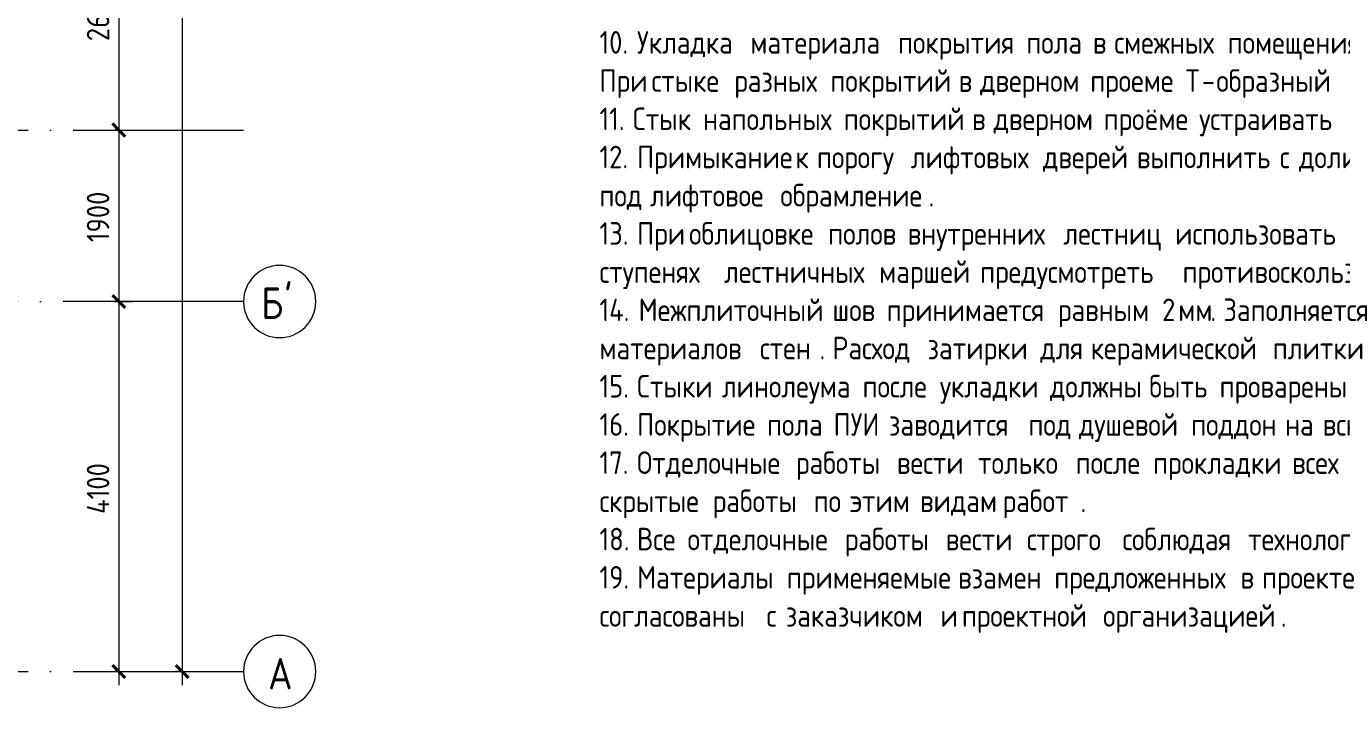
# Model space of a CAD drawing. Header units: millimetres. Extents: x -4370 to 196781, y -4577 to 61202.
# Drawn here: x 153939 to 168524, y -375 to 7174 of the extents above; entities that cross this region are included whole.
import ezdxf

# ---------------------------------------------------------------- set-up
doc = ezdxf.new("R2010")
doc.units = ezdxf.units.MM
doc.linetypes.add('ADSK_Линия сетки', pattern=[2500, 2000, -250, 0, -250])
for name, color, linetype, lineweight in [('A-____-____-DIMS', 211, 'Continuous', 9), ('A-____-____-DIMS-100', 211, 'Continuous', 9), ('G-____-____-TEXT', 231, 'Continuous', 9), ('S-GRID-____-IDEN', 1, 'Continuous', 20), ('S-GRID-____-OTLN', 1, 'Continuous', 9)]:
    doc.layers.add(name, color=color, linetype=linetype, lineweight=lineweight)
doc.styles.add('GOST Common', font='GOST_Common.ttf', dxfattribs={"width": 0.9, "height": 350})
doc.styles.add('GOST Common_1', font='GOST_Common.ttf', dxfattribs={"width": 0.9, "height": 250})
doc.dimstyles.new('ADSK_Основной_2_5_мм_Округление_до_10_мм', dxfattribs={"dimscale": 304.8, "dimtxt": 0.824897, "dimasz": 0.463911, "dimexe": 0.492126, "dimexo": 0.001615, "dimgap": 0.098425, "dimtad": 1, "dimdec": 0, "dimlfac": 304.8, "dimrnd": 10, "dimdsep": 46, "dimtxsty": 'GOST Common_1', "dimblk1": 'OBLIQUE', "dimblk2": 'OBLIQUE', "dimsah": 1, "dimcen": 0.09, "dimdle": 0.492126, "dimazin": 2, "dimtfac": 1, "dimtdec": 4, "dimtix": 1, "dimtmove": 0, "dimatfit": 3, "dimfxl": 1, "dimtvp": 1, "dimtolj": 1, "dimtzin": 0, "dimlwd": 20, "dimlwe": 20, "dimarcsym": 2})

# ---------------------------------------------------------------- blocks, each defined once
blk = doc.blocks.new('Ось сетки - Круг_Ø8 мм-8258-О_АИ_ПП_0_000_Целиком')
at = {"layer": 'S-GRID-____-IDEN'}
for start, end in [(360, 180), (180, 360)]:
    blk.add_arc((0, 0), 4, start, end, dxfattribs=at)
blk = doc.blocks.new('DIMBLOCK31-О_АИ_ПП_0_000_Целиком')
at = {"layer": 'A-____-____-DIMS-100', "lineweight": 40}
for p, q in [((154966, 8625), (154896, 8696)), ((154966, 8625), (155037, 8554)), ((154966, 6025), (154896, 6096)), ((154966, 6025), (155037, 5954))]:
    blk.add_line(p, q, dxfattribs=at)
at = {"layer": 'A-____-____-DIMS-100', "lineweight": 20}
for p, q in [((154916, 8625), (155116, 8625)), ((154966, 8625), (154916, 8625)), ((154966, 8625), (154966, 6025)), ((154916, 6025), (155116, 6025)), ((154966, 6025), (154916, 6025))]:
    blk.add_line(p, q, dxfattribs=at)
at = {"layer": 'A-____-____-DIMS-100', "color": 0, "lineweight": 20, "insert": (154610, 7010), "char_height": 250, "width": 756.84, "attachment_point": 1, "rotation": 90, "line_spacing_factor": 1.022761, "style": 'GOST Common_1'}
blk.add_mtext('2600', dxfattribs=at)
blk = doc.blocks.new('_Oblique')
at = {"color": 0, "linetype": 'ByBlock', "lineweight": -2}
blk.add_line((-0.5, -0.5), (0.5, 0.5), dxfattribs=at)
blk = doc.blocks.new('DIMBLOCK32-О_АИ_ПП_0_000_Целиком')
at = {"layer": 'A-____-____-DIMS-100', "lineweight": 40}
for p, q in [((154966, 6025), (154896, 6096)), ((154966, 6025), (155037, 5954)), ((154966, 4125), (154896, 4196)), ((154966, 4125), (155037, 4054))]:
    blk.add_line(p, q, dxfattribs=at)
at = {"layer": 'A-____-____-DIMS-100', "lineweight": 20}
for p, q in [((154916, 6025), (155116, 6025)), ((154966, 6025), (154916, 6025)), ((154966, 6025), (154966, 4125)), ((154916, 4125), (155116, 4125)), ((154966, 4125), (154916, 4125))]:
    blk.add_line(p, q, dxfattribs=at)
at = {"layer": 'A-____-____-DIMS-100', "color": 0, "lineweight": 20, "insert": (154610, 4783), "char_height": 250, "width": 700.59, "attachment_point": 1, "rotation": 90, "line_spacing_factor": 1.022761, "style": 'GOST Common_1'}
blk.add_mtext('1900', dxfattribs=at)
blk = doc.blocks.new('DIMBLOCK33-О_АИ_ПП_0_000_Целиком')
at = {"layer": 'A-____-____-DIMS-100', "lineweight": 40}
for p, q in [((154966, 4125), (154896, 4196)), ((154966, 4125), (155037, 4054)), ((154966, 25), (154896, 96)), ((154966, 25), (155037, -46))]:
    blk.add_line(p, q, dxfattribs=at)
at = {"layer": 'A-____-____-DIMS-100', "lineweight": 20}
for p, q in [((154916, 4125), (155116, 4125)), ((154966, 4125), (154916, 4125)), ((154966, 4125), (154966, -125)), ((154916, 25), (155116, 25)), ((154966, 25), (154916, 25))]:
    blk.add_line(p, q, dxfattribs=at)
at = {"layer": 'A-____-____-DIMS-100', "color": 0, "lineweight": 20, "insert": (154610, 1772), "char_height": 250, "width": 726.16, "attachment_point": 1, "rotation": 90, "line_spacing_factor": 1.022761, "style": 'GOST Common_1'}
blk.add_mtext('4100', dxfattribs=at)
blk = doc.blocks.new('DIMBLOCK34-О_АИ_ПП_0_000_Целиком')
at = {"layer": 'A-____-____-DIMS-100', "lineweight": 20}
for p, q in [((155666, 58925), (155666, -125)), ((155616, 58775), (155816, 58775)), ((155666, 58775), (155616, 58775)), ((155616, 25), (155816, 25)), ((155666, 25), (155616, 25))]:
    blk.add_line(p, q, dxfattribs=at)
at = {"layer": 'A-____-____-DIMS-100', "lineweight": 40}
for p, q in [((155666, 58775), (155596, 58846)), ((155666, 58775), (155737, 58704)), ((155666, 25), (155596, 96)), ((155666, 25), (155737, -46))]:
    blk.add_line(p, q, dxfattribs=at)
at = {"layer": 'A-____-____-DIMS-100', "color": 0, "lineweight": 20, "insert": (155310, 29006), "char_height": 250, "width": 946.05, "attachment_point": 1, "rotation": 90, "line_spacing_factor": 1.022761, "style": 'GOST Common_1'}
blk.add_mtext('58750', dxfattribs=at)

msp = doc.modelspace()

# ---------------------------------------------------------------- linework, layer by layer
at = {"layer": 'S-GRID-____-OTLN', "linetype": 'ADSK_Линия сетки'}
for p, q in [((-3047.723308, 6025.000586), (156348.554077, 6025.000586)), ((156348.554077, 4125.11992), (99320, 4125.11992)), ((-3047.723308, 25.000586), (156348.554077, 25.000586))]:
    msp.add_line(p, q, dxfattribs=at)

# ---------------------------------------------------------------- block references
at = {"layer": 'S-GRID-____-IDEN', "xscale": 99.99999999999993, "yscale": 99.99999999999993, "zscale": 99.99999999999993}
for p, rotation in [((156748.554077, 4125.11992), 89.99999999999982), ((156748.554077, 25.000586), 269.9999999999994)]:
    msp.add_blockref('Ось сетки - Круг_Ø8 мм-8258-О_АИ_ПП_0_000_Целиком', p, dxfattribs=dict(at, rotation=rotation))

# ---------------------------------------------------------------- texts
at = {"layer": 'G-____-____-TEXT', "color": 7, "char_height": 250, "attachment_point": 1, "style": 'GOST Common_1'}
for s, insert, width in [('10. ', (160294.140906, 7121.290793), 505.063125), ('Укладка', (160710.859656, 7121.290793), 1428.607125), ('\\fGOST Common|b0|i0|c204|p34|;\\W.9; ', (161889.578406, 7121.290793), 93.7974375), ('материала', (161966.969031, 7121.290793), 1890.379125), ('\\fGOST Common|b0|i0|c204|p34|;\\W.9; ', (163526.687781, 7121.290793), 93.7974375), ('покрытия', (163604.078406, 7121.290793), 1630.632375), ('\\fGOST Common|b0|i0|c204|p34|;\\W.9; ', (164949.484656, 7121.290793), 93.7974375), ('пола', (165026.875281, 7121.290793), 800.8858125), ('\\fGOST Common|b0|i0|c204|p34|;\\W.9; ', (165687.672156, 7121.290793), 93.7974375), ('\\fGOST Common|b0|i0|c204|p34|;\\W.9;в', (165765.062781, 7121.290793), 194.8100625), ('\\fGOST Common|b0|i0|c204|p34|;\\W.9; ', (165925.797156, 7121.290793), 93.7974375), ('смежных', (166003.187781, 7121.290793), 1428.607125), ('\\fGOST Common|b0|i0|c204|p34|;\\W.9; ', (167181.906531, 7121.290793), 93.7974375), ('помещениях', (167259.297156, 7121.290793), 2049.11325), ('При', (160294.140906, 6697.95746), 606.07575), ('\\fGOST Common|b0|i0|c204|p34|;\\W.9; ', (160794.203406, 6697.95746), 93.7974375), ('стыке', (160871.594031, 6697.95746), 1017.3414375), ('\\fGOST Common|b0|i0|c204|p34|;\\W.9; ', (161710.984656, 6697.95746), 93.7974375), ('разных', (161788.375281, 6697.95746), 1197.721125), ('\\fGOST Common|b0|i0|c204|p34|;\\W.9; ', (162776.594031, 6697.95746), 93.7974375), ('покрытий', (162853.984656, 6697.95746), 1630.632375), ('\\fGOST Common|b0|i0|c204|p34|;\\W.9; ', (164199.390906, 6697.95746), 93.7974375), ('\\fGOST Common|b0|i0|c204|p34|;\\W.9;в', (164276.781531, 6697.95746), 194.8100625), ('\\fGOST Common|b0|i0|c204|p34|;\\W.9; ', (164437.515906, 6697.95746), 93.7974375), ('дверном', (164514.906531, 6697.95746), 1385.316), ('\\fGOST Common|b0|i0|c204|p34|;\\W.9; ', (165657.906531, 6697.95746), 93.7974375), ('проеме', (165735.297156, 6697.95746), 1190.5059375), ('\\fGOST Common|b0|i0|c204|p34|;\\W.9; ', (166717.562781, 6697.95746), 93.7974375), ('\\fGOST Common|b0|i0|c204|p34|;\\W.9;Т', (166794.953406, 6697.95746), 216.455625), ('образный', (167134.281531, 6697.95746), 1587.34125), ('\\fGOST Common|b0|i0|c204|p34|;\\W.9; ', (168443.969031, 6697.95746), 93.7974375), ('\\fGOST Common|b0|i0|c204|p34|;\\W.9;-', (166973.547156, 6697.95746), 194.8100625), ('11. ', (160294.140906, 6274.624126), 447.341625), ('Стык', (160663.234656, 6274.624126), 851.392125), ('\\fGOST Common|b0|i0|c204|p34|;\\W.9; ', (161365.703406, 6274.624126), 93.7974375), ('\\fGOST Common|b0|i0|c204|p34|;\\W.9; ', (162925.422156, 6274.624126), 93.7974375), ('покрытий', (163002.812781, 6274.624126), 1630.632375), ('\\fGOST Common|b0|i0|c204|p34|;\\W.9; ', (164348.219031, 6274.624126), 93.7974375), ('\\fGOST Common|b0|i0|c204|p34|;\\W.9; ', (164586.344031, 6274.624126), 93.7974375), ('\\fGOST Common|b0|i0|c204|p34|;\\W.9; ', (165806.734656, 6274.624126), 93.7974375), ('\\fGOST Common|b0|i0|c204|p34|;\\W.9; ', (166866.390906, 6274.624126), 93.7974375), ('напольных', (161443.094031, 6274.624126), 1796.5816875), ('\\fGOST Common|b0|i0|c204|p34|;\\W.9;в', (164425.609656, 6274.624126), 194.8100625), ('дверном', (164663.734656, 6274.624126), 1385.316), ('проёме', (165884.125281, 6274.624126), 1190.5059375), ('устраивать', (166943.781531, 6274.624126), 2063.543625), ('12. ', (160294.140906, 5851.290793), 505.063125), ('Примыкание', (160710.859656, 5851.290793), 2034.682875), ('\\fGOST Common|b0|i0|c204|p34|;\\W.9; ', (162389.640906, 5851.290793), 93.7974375), ('\\fGOST Common|b0|i0|c204|p34|;\\W.9; ', (162627.765906, 5851.290793), 93.7974375), ('\\fGOST Common|b0|i0|c204|p34|;\\W.9; ', (163669.562781, 5851.290793), 93.7974375), ('лифтовых', (163746.953406, 5851.290793), 1681.1386875), ('\\fGOST Common|b0|i0|c204|p34|;\\W.9; ', (165134.031531, 5851.290793), 93.7974375), ('дверей', (165211.422156, 5851.290793), 1168.860375), ('\\fGOST Common|b0|i0|c204|p34|;\\W.9; ', (166175.828406, 5851.290793), 93.7974375), ('\\fGOST Common|b0|i0|c204|p34|;\\W.9; ', (167759.359656, 5851.290793), 93.7974375), ('\\fGOST Common|b0|i0|c204|p34|;\\W.9; ', (167973.672156, 5851.290793), 93.7974375), ('доливкой', (168051.062781, 5851.290793), 1558.4805), ('\\fGOST Common|b0|i0|c204|p34|;\\W.9;к', (162467.031531, 5851.290793), 194.8100625), ('порогу', (162705.156531, 5851.290793), 1168.860375), ('выполнить', (166253.219031, 5851.290793), 1825.4424375), ('\\fGOST Common|b0|i0|c204|p34|;\\W.9;с', (167836.750281, 5851.290793), 165.9493125), ('\\fGOST Common|b0|i0|c204|p34|;\\W.9; ', (160776.344031, 5427.95746), 93.7974375), ('лифтовое', (160853.734656, 5427.95746), 1659.493125), ('\\fGOST Common|b0|i0|c204|p34|;\\W.9; ', (162222.953406, 5427.95746), 93.7974375), ('обрамление', (162300.344031, 5427.95746), 1991.39175), ('под', (160294.140906, 5427.95746), 584.4301875), ('\\fGOST Common|b0|i0|c204|p34|;\\W.9;.', (163943.406531, 5427.95746), 79.3670625), ('13. ', (160294.140906, 5004.624126), 505.063125), ('При', (160710.859656, 5004.624126), 606.07575), ('\\fGOST Common|b0|i0|c204|p34|;\\W.9; ', (161210.922156, 5004.624126), 93.7974375), ('облицовке', (161288.312781, 5004.624126), 1774.936125), ('\\fGOST Common|b0|i0|c204|p34|;\\W.9; ', (162752.781531, 5004.624126), 93.7974375), ('\\fGOST Common|b0|i0|c204|p34|;\\W.9; ', (163633.844031, 5004.624126), 93.7974375), ('\\fGOST Common|b0|i0|c204|p34|;\\W.9; ', (165360.250281, 5004.624126), 93.7974375), ('\\fGOST Common|b0|i0|c204|p34|;\\W.9; ', (166598.500281, 5004.624126), 93.7974375), ('использовать', (166675.890906, 5004.624126), 2366.5815), ('полов', (162830.172156, 5004.624126), 974.0503125), ('внутренних', (163711.234656, 5004.624126), 1998.6069375), ('лестниц', (165437.640906, 5004.624126), 1406.9615625), ('\\fGOST Common|b0|i0|c204|p34|;\\W.9; ', (161597.875281, 4581.290793), 93.7974375), ('\\fGOST Common|b0|i0|c204|p34|;\\W.9; ', (163318.328406, 4581.290793), 93.7974375), ('маршей', (163395.719031, 4581.290793), 1262.6578125), ('\\fGOST Common|b0|i0|c204|p34|;\\W.9; ', (164437.515906, 4581.290793), 93.7974375), ('\\fGOST Common|b0|i0|c204|p34|;\\W.9; ', (166681.844031, 4581.290793), 93.7974375), ('противоскользящие', (166759.234656, 4581.290793), 3398.3533125), ('ступенях', (160294.140906, 4581.290793), 1580.1260625), ('лестничных', (161675.265906, 4581.290793), 1991.39175), ('предусмотреть', (164514.906531, 4581.290793), 2626.32825), ('14. ', (160294.140906, 4157.95746), 526.7086875), ('Межплиточный', (160728.719031, 4157.95746), 2510.88525), ('\\fGOST Common|b0|i0|c204|p34|;\\W.9; ', (162800.406531, 4157.95746), 93.7974375), ('шов', (162877.797156, 4157.95746), 634.9365), ('\\fGOST Common|b0|i0|c204|p34|;\\W.9; ', (163401.672156, 4157.95746), 93.7974375), ('принимается', (163479.062781, 4157.95746), 2207.847375), ('\\fGOST Common|b0|i0|c204|p34|;\\W.9; ', (165300.719031, 4157.95746), 93.7974375), ('равным', (165378.109656, 4157.95746), 1233.7970625), (' 2 ', (166396.094031, 4157.95746), 382.4049375), ('Заполняется', (167211.672156, 4157.95746), 2200.6321875), ('мм', (166711.609656, 4157.95746), 432.91125), ('. ', (167068.797156, 4157.95746), 173.1645), ('материалов', (160294.140906, 3734.624126), 2063.543625), ('\\fGOST Common|b0|i0|c204|p34|;\\W.9; ', (161996.734656, 3734.624126), 93.7974375), ('стен', (162074.125281, 3734.624126), 800.8858125), ('Расход', (162877.797156, 3734.624126), 1183.29075), ('\\fGOST Common|b0|i0|c204|p34|;\\W.9; ', (163854.109656, 3734.624126), 93.7974375), ('затирки', (163931.500281, 3734.624126), 1421.3919375), ('\\fGOST Common|b0|i0|c204|p34|;\\W.9; ', (165104.265906, 3734.624126), 93.7974375), ('для', (165181.656531, 3734.624126), 584.4301875), ('\\fGOST Common|b0|i0|c204|p34|;\\W.9; ', (165663.859656, 3734.624126), 93.7974375), ('керамической', (165741.250281, 3734.624126), 2352.151125), ('\\fGOST Common|b0|i0|c204|p34|;\\W.9; ', (167681.969031, 3734.624126), 93.7974375), ('плитки', (167759.359656, 3734.624126), 1219.3666875), ('. ', (162734.922156, 3734.624126), 173.1645), ('15. ', (160294.140906, 3311.290793), 505.063125), ('Стыки', (160710.859656, 3311.290793), 1046.2021875), ('\\fGOST Common|b0|i0|c204|p34|;\\W.9; ', (161574.062781, 3311.290793), 93.7974375), ('линолеума', (161651.453406, 3311.290793), 1796.5816875), ('\\fGOST Common|b0|i0|c204|p34|;\\W.9; ', (163133.781531, 3311.290793), 93.7974375), ('после', (163211.172156, 3311.290793), 945.1895625), ('\\fGOST Common|b0|i0|c204|p34|;\\W.9; ', (163991.031531, 3311.290793), 93.7974375), ('укладки', (164068.422156, 3311.290793), 1385.316), ('\\fGOST Common|b0|i0|c204|p34|;\\W.9; ', (165211.422156, 3311.290793), 93.7974375), ('должны', (165288.812781, 3311.290793), 1241.01225), ('\\fGOST Common|b0|i0|c204|p34|;\\W.9; ', (166312.750281, 3311.290793), 93.7974375), ('быть', (166390.140906, 3311.290793), 851.392125), ('\\fGOST Common|b0|i0|c204|p34|;\\W.9; ', (167092.609656, 3311.290793), 93.7974375), ('проварены', (167170.000281, 3311.290793), 1796.5816875), ('16. ', (160294.140906, 2887.95746), 505.063125), ('Покрытие', (160710.859656, 2887.95746), 1652.2779375), ('\\fGOST Common|b0|i0|c204|p34|;\\W.9; ', (162074.125281, 2887.95746), 93.7974375), ('пола', (162151.515906, 2887.95746), 800.8858125), ('\\fGOST Common|b0|i0|c204|p34|;\\W.9; ', (162812.312781, 2887.95746), 93.7974375), ('ПУИ', (162889.703406, 2887.95746), 649.366875), ('\\fGOST Common|b0|i0|c204|p34|;\\W.9; ', (163425.484656, 2887.95746), 93.7974375), ('заводится', (163502.875281, 2887.95746), 1782.1513125), ('\\fGOST Common|b0|i0|c204|p34|;\\W.9; ', (164973.297156, 2887.95746), 93.7974375), ('под', (165050.687781, 2887.95746), 584.4301875), ('\\fGOST Common|b0|i0|c204|p34|;\\W.9; ', (165532.890906, 2887.95746), 93.7974375), ('душевой', (165610.281531, 2887.95746), 1414.17675), ('\\fGOST Common|b0|i0|c204|p34|;\\W.9; ', (166777.094031, 2887.95746), 93.7974375), ('поддон', (166854.484656, 2887.95746), 1168.860375), ('\\fGOST Common|b0|i0|c204|p34|;\\W.9; ', (167818.890906, 2887.95746), 93.7974375), ('на', (167896.281531, 2887.95746), 411.2656875), ('\\fGOST Common|b0|i0|c204|p34|;\\W.9; ', (168235.609656, 2887.95746), 93.7974375), ('всю', (168313.000281, 2887.95746), 598.8605625), ('17. ', (160294.140906, 2464.624126), 505.063125), ('Отделочные', (160710.859656, 2464.624126), 2041.8980625), ('\\fGOST Common|b0|i0|c204|p34|;\\W.9; ', (162395.594031, 2464.624126), 93.7974375), ('работы', (162472.984656, 2464.624126), 1262.6578125), ('\\fGOST Common|b0|i0|c204|p34|;\\W.9; ', (163514.781531, 2464.624126), 93.7974375), ('вести', (163592.172156, 2464.624126), 995.695875), ('\\fGOST Common|b0|i0|c204|p34|;\\W.9; ', (164413.703406, 2464.624126), 93.7974375), ('только', (164491.094031, 2464.624126), 1219.3666875), ('\\fGOST Common|b0|i0|c204|p34|;\\W.9; ', (165497.172156, 2464.624126), 93.7974375), ('после', (165574.562781, 2464.624126), 945.1895625), ('\\fGOST Common|b0|i0|c204|p34|;\\W.9; ', (166354.422156, 2464.624126), 93.7974375), ('прокладки', (166431.812781, 2464.624126), 1774.936125), ('\\fGOST Common|b0|i0|c204|p34|;\\W.9; ', (167896.281531, 2464.624126), 93.7974375), ('всех', (167973.672156, 2464.624126), 750.3795), ('работы', (161550.250281, 2041.290793), 1262.6578125), ('работ', (164764.937781, 2041.290793), 1046.2021875), ('скрытые', (160294.140906, 2041.290793), 1428.607125), ('\\fGOST Common|b0|i0|c204|p34|;\\W.9; ', (161472.859656, 2041.290793), 93.7974375), ('\\fGOST Common|b0|i0|c204|p34|;\\W.9; ', (162592.047156, 2041.290793), 93.7974375), ('по', (162669.437781, 2041.290793), 389.620125), ('\\fGOST Common|b0|i0|c204|p34|;\\W.9; ', (162990.906531, 2041.290793), 93.7974375), ('этим', (163068.297156, 2041.290793), 851.392125), ('\\fGOST Common|b0|i0|c204|p34|;\\W.9; ', (163770.765906, 2041.290793), 93.7974375), ('видам', (163848.156531, 2041.290793), 1017.3414375), ('\\fGOST Common|b0|i0|c204|p34|;\\W.9; ', (164687.547156, 2041.290793), 93.7974375), ('\\fGOST Common|b0|i0|c204|p34|;\\W.9;.', (165628.140906, 2041.290793), 79.3670625), ('18. ', (160294.140906, 1617.95746), 505.063125), ('Все', (160710.859656, 1617.95746), 584.4301875), ('\\fGOST Common|b0|i0|c204|p34|;\\W.9; ', (161193.062781, 1617.95746), 93.7974375), ('\\fGOST Common|b0|i0|c204|p34|;\\W.9; ', (162937.328406, 1617.95746), 93.7974375), ('работы', (163014.719031, 1617.95746), 1262.6578125), ('\\fGOST Common|b0|i0|c204|p34|;\\W.9; ', (164056.515906, 1617.95746), 93.7974375), ('\\fGOST Common|b0|i0|c204|p34|;\\W.9; ', (164955.437781, 1617.95746), 93.7974375), ('\\fGOST Common|b0|i0|c204|p34|;\\W.9; ', (166015.094031, 1617.95746), 93.7974375), ('соблюдая', (166092.484656, 1617.95746), 1594.5564375), ('\\fGOST Common|b0|i0|c204|p34|;\\W.9; ', (167408.125281, 1617.95746), 93.7974375), ('отделочные', (161270.453406, 1617.95746), 2020.2525), ('вести', (164133.906531, 1617.95746), 995.695875), ('строго', (165032.828406, 1617.95746), 1190.5059375), ('технологические', (167485.515906, 1617.95746), 2943.7965), ('19. ', (160294.140906, 1194.624126), 505.063125), ('Материалы', (160710.859656, 1194.624126), 1919.239875), ('\\fGOST Common|b0|i0|c204|p34|;\\W.9; ', (162294.390906, 1194.624126), 93.7974375), ('\\fGOST Common|b0|i0|c204|p34|;\\W.9; ', (164193.437781, 1194.624126), 93.7974375), ('\\fGOST Common|b0|i0|c204|p34|;\\W.9; ', (165259.047156, 1194.624126), 93.7974375), ('\\fGOST Common|b0|i0|c204|p34|;\\W.9; ', (167324.781531, 1194.624126), 93.7974375), ('\\fGOST Common|b0|i0|c204|p34|;\\W.9; ', (167562.906531, 1194.624126), 93.7974375), ('применяемые', (162371.781531, 1194.624126), 2207.847375), ('взамен', (164270.828406, 1194.624126), 1197.721125), ('предложенных', (165336.437781, 1194.624126), 2409.872625), ('\\fGOST Common|b0|i0|c204|p34|;\\W.9;в', (167402.172156, 1194.624126), 194.8100625), ('проекте', (167640.297156, 1194.624126), 1414.17675), ('\\fGOST Common|b0|i0|c204|p34|;\\W.9; ', (162068.172156, 771.290793), 93.7974375), ('\\fGOST Common|b0|i0|c204|p34|;\\W.9; ', (162282.484656, 771.290793), 93.7974375), ('заказчиком', (162359.875281, 771.290793), 1984.1765625), ('\\fGOST Common|b0|i0|c204|p34|;\\W.9; ', (163996.984656, 771.290793), 93.7974375), ('\\fGOST Common|b0|i0|c204|p34|;\\W.9; ', (164235.109656, 771.290793), 93.7974375), ('проектной', (164312.500281, 771.290793), 1803.796875), ('\\fGOST Common|b0|i0|c204|p34|;\\W.9; ', (165800.781531, 771.290793), 93.7974375), ('организацией', (165878.172156, 771.290793), 2388.2270625), ('согласованы', (160294.140906, 771.290793), 2150.125875), ('\\fGOST Common|b0|i0|c204|p34|;\\W.9;с', (162145.562781, 771.290793), 165.9493125), ('\\fGOST Common|b0|i0|c204|p34|;\\W.9;и', (164074.375281, 771.290793), 194.8100625), ('\\fGOST Common|b0|i0|c204|p34|;\\W.9;.', (167848.656531, 771.290793), 79.3670625)]:
    msp.add_mtext(s, dxfattribs=dict(at, insert=insert, width=width))
at = {"layer": 'S-GRID-____-IDEN', "lineweight": 9, "char_height": 350, "attachment_point": 1, "style": 'GOST Common'}
for s, insert, width in [('\\fGOST Common|b0|i0|c204|p34|;\\W.9;Б', (156543.27697, 4282.345506), 310.2530625), ("\\fGOST Common|b0|i0|c204|p34|;\\W.9;'", (156799.261345, 4282.345506), 137.0885625), ('\\fGOST Common|b0|i0|c204|p34|;\\W.9;А', (156620.381184, 177.587499), 346.329)]:
    msp.add_mtext(s, dxfattribs=dict(at, insert=insert, width=width))

# ---------------------------------------------------------------- dimensions: what is measured, and where the dimension line sits
at = {"layer": 'A-____-____-DIMS', "lineweight": 20}
for base, p1, p2, override, picture, middle in [((155666.312601, 25.000586), (155766.2975, 58775.000586), (155766.2975, 25.000586), {"dimpost": '<>', "dimfxl": 58750}, 'DIMBLOCK34-О_АИ_ПП_0_000_Целиком', (155511.312601, 29400.000586)), ((154966.312601, 6025.000586), (155066.2975, 8625.060253), (155066.2975, 6025.000586), {"dimpost": '<>', "dimfxl": 2600.059667}, 'DIMBLOCK31-О_АИ_ПП_0_000_Целиком', (154811.312601, 7325.030419)), ((154966.312601, 4125.11992), (155066.2975, 6025.000586), (155066.2975, 4125.11992), {"dimpost": '<>', "dimfxl": 1899.880666}, 'DIMBLOCK32-О_АИ_ПП_0_000_Целиком', (154811.312601, 5075.060253)), ((154966.312601, 25.000586), (155066.2975, 4125.11992), (155066.2975, 25.000586), {"dimpost": '<>', "dimfxl": 4100.119334}, 'DIMBLOCK33-О_АИ_ПП_0_000_Целиком', (154811.312601, 2075.060253))]:
    dim = msp.add_linear_dim(base=base, p1=p1, p2=p2, angle=90, dimstyle='ADSK_Основной_2_5_мм_Округление_до_10_мм', override=override, dxfattribs=at)
    dim.commit()
    dim.dimension.update_dxf_attribs({"geometry": picture, "text_midpoint": middle})

doc.saveas('drawing.dxf')
